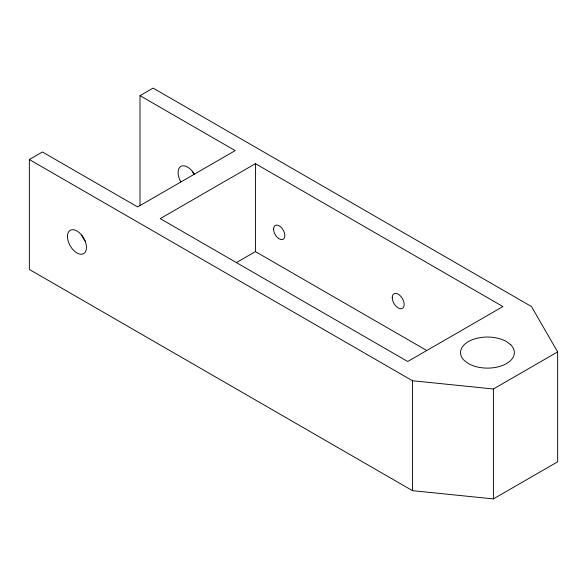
<?xml version="1.0" encoding="UTF-8"?>
<svg xmlns="http://www.w3.org/2000/svg" width="587" height="587" viewBox="0 0 587 587"><rect width="100%" height="100%" fill="white"/><g stroke="black" fill="none" stroke-linecap="round" stroke-linejoin="round"><path stroke-width="0.88" d="M140.007 95.652L153.097 88.094L531.47 306.553L557.65 351.892L557.65 461.808L493.396 498.906L412.485 490.659L29.35 269.455L29.35 159.539L42.44 151.982L137.629 206.94L235.196 150.61L140.007 95.652L140.007 205.567M255.426 163.663L160.236 218.621L407.73 361.511L502.92 306.553L255.426 163.663L255.426 251.596L426.764 350.52M236.385 262.587L255.426 251.596M29.35 159.539L412.485 380.743L493.396 388.99L557.65 351.892M493.396 388.99L493.396 498.906M412.485 380.743L412.485 490.659M85.276 241.191A13.464 7.77 60 0 1 81.791 235.16M193.959 174.42A13.464 7.77 60 0 1 192.448 171.272M180.869 181.977A13.464 7.77 60 0 1 180.869 166.429A13.464 7.77 60 0 1 194.334 174.207M510.763 344.804L506.486 341.59A26.921 15.541 0 0 0 471.06 340.247A26.921 15.541 0 0 0 464.134 360.352L468.411 363.566A26.921 15.541 0 0 0 503.837 364.909A26.921 15.541 0 0 0 510.763 344.804M67.424 236.48A13.464 7.77 60 0 0 81.703 254.244A13.464 7.77 60 0 0 81.703 235.204A13.464 7.77 60 0 0 67.424 236.48M392.233 297.609A8.453 4.879 60 0 0 401.192 308.755A8.453 4.879 60 0 0 401.192 296.809A8.453 4.879 60 0 0 392.233 297.609M273.579 229.106A7.976 4.608 60 0 0 282.039 239.628A7.976 4.608 60 0 0 282.039 228.35A7.976 4.608 60 0 0 273.579 229.106"/></g></svg>
